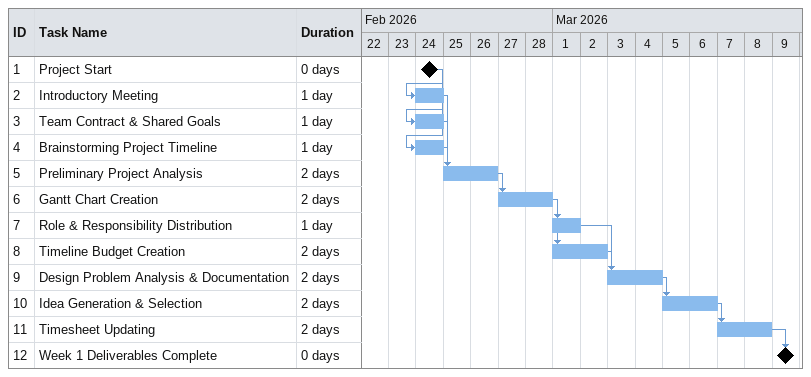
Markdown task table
| ID | Task | Duration | Start | Finish | Predecessors |
|---|---|---|---|---|---|
| 1 | Project Start | 0d | 2026-02-24 | 2026-02-24 |  |
| 2 | Introductory Meeting | 1d | 2026-02-24 | 2026-02-24 | 1 |
| 3 | Team Contract & Shared Goals | 1d | 2026-02-24 | 2026-02-24 | 1 |
| 4 | Brainstorming Project Timeline | 1d | 2026-02-24 | 2026-02-24 | 1 |
| 5 | Preliminary Project Analysis | 2d | 2026-02-25 | 2026-02-26 | 2, 3, 4 |
| 6 | Gantt Chart Creation | 2d | 2026-02-27 | 2026-02-28 | 5 |
| 7 | Role & Responsibility Distribution | 1d | 2026-03-01 | 2026-03-01 | 6 |
| 8 | Timeline Budget Creation | 2d | 2026-03-01 | 2026-03-02 | 6 |
| 9 | Design Problem Analysis & Documentation | 2d | 2026-03-03 | 2026-03-04 | 7, 8 |
| 10 | Idea Generation & Selection | 2d | 2026-03-05 | 2026-03-06 | 9 |
| 11 | Timesheet Updating | 2d | 2026-03-07 | 2026-03-08 | 10 |
| 12 | Week 1 Deliverables Complete | 0d | 2026-03-09 | 2026-03-09 | 11 |
